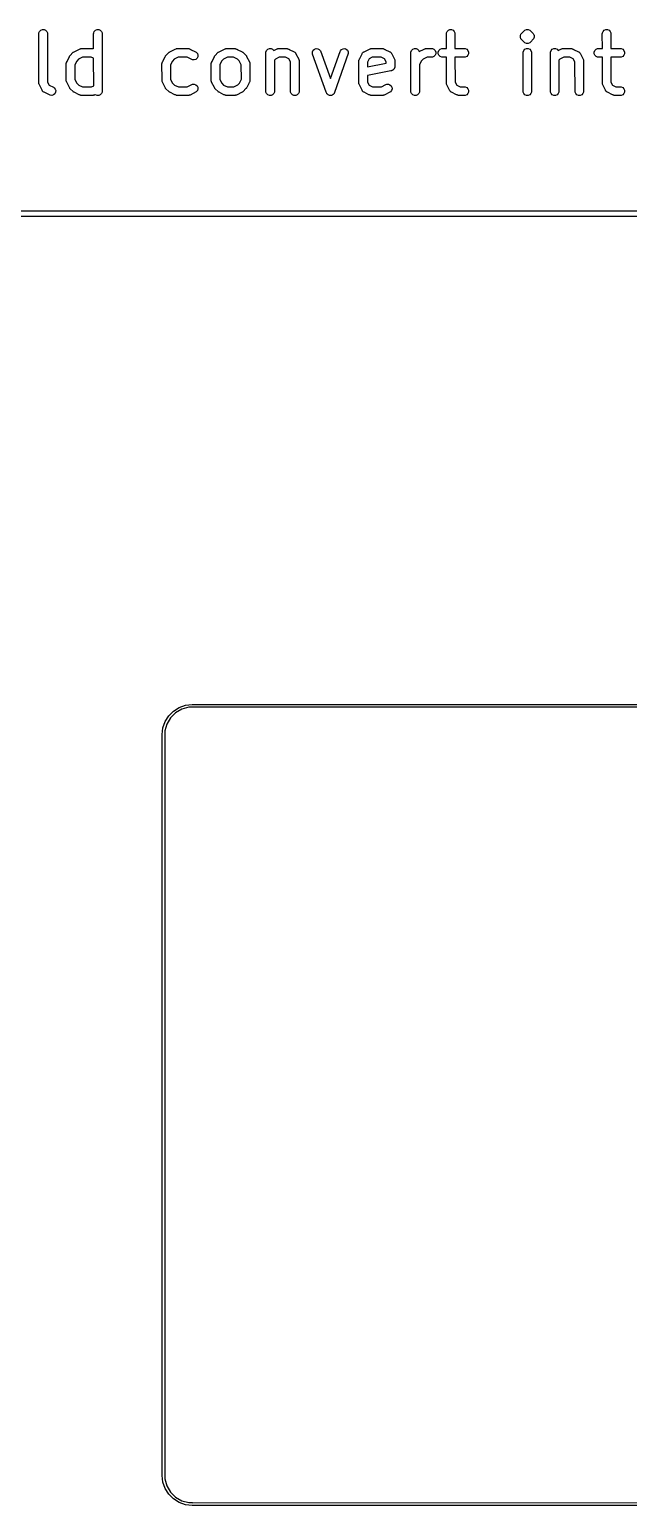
# Model space of a CAD drawing. Extents: x 458 to 823, y -223 to -121.
# Drawn here: x 527.24 to 537.67, y -146.5 to -120.8 of the extents above; entities that cross this region are included whole.
import ezdxf

# ---------------------------------------------------------------- set-up
doc = ezdxf.new("R2010")
doc.units = 0
doc.layers.add('BLACK', color=7, linetype='CONTINUOUS')

msp = doc.modelspace()

# ---------------------------------------------------------------- linework, layer by layer
at = {"layer": 'BLACK', "linetype": 'CONTINUOUS'}
for p, q in [((527.417278, -120.828151), (527.43797, -120.807459)), ((527.43797, -120.807459), (527.465006, -120.79626)), ((527.465006, -120.79626), (527.49427, -120.79626)), ((527.49427, -120.79626), (527.521306, -120.807459)), ((527.521306, -120.807459), (527.541998, -120.828151)), ((528.369659, -120.828151), (528.390351, -120.807459)), ((528.390351, -120.807459), (528.417387, -120.79626)), ((528.417387, -120.79626), (528.446651, -120.79626)), ((528.446651, -120.79626), (528.473687, -120.807459)), ((528.473687, -120.807459), (528.494379, -120.828151)), ((534.512518, -120.828151), (534.53321, -120.807459)), ((534.53321, -120.807459), (534.560246, -120.79626)), ((534.560246, -120.79626), (534.58951, -120.79626)), ((534.58951, -120.79626), (534.616546, -120.807459)), ((534.616546, -120.807459), (534.637238, -120.828151)), ((535.855179, -120.816786), (535.866544, -120.807459)), ((535.866544, -120.807459), (535.89358, -120.79626)), ((535.89358, -120.79626), (535.922843, -120.79626)), ((535.922843, -120.79626), (535.922844, -120.79626)), ((535.922844, -120.79626), (535.94988, -120.807459)), ((535.94988, -120.807459), (536.008864, -120.864405)), ((537.226804, -120.828151), (537.247496, -120.807459)), ((537.247496, -120.807459), (537.274532, -120.79626)), ((537.274532, -120.79626), (537.303796, -120.79626)), ((537.303796, -120.79626), (537.330832, -120.807459)), ((537.330832, -120.807459), (537.351524, -120.828151)), ((527.404638, -120.869819), (527.406079, -120.855187)), ((527.406035, -121.715155), (527.404638, -120.869819)), ((527.406079, -120.855187), (527.417278, -120.828151)), ((527.541998, -120.828151), (527.553197, -120.855187)), ((527.553197, -120.855187), (527.554612, -121.711512)), ((528.357019, -120.869819), (528.35846, -120.855187)), ((528.35739, -121.131203), (528.357019, -120.869819)), ((528.35846, -120.855187), (528.369659, -120.828151)), ((528.494379, -120.828151), (528.505578, -120.855187)), ((528.505578, -120.855187), (528.506125, -121.240475)), ((534.499878, -120.869819), (534.501319, -120.855187)), ((534.500306, -121.12929), (534.499878, -120.869819)), ((534.501319, -120.855187), (534.512518, -120.828151)), ((534.637238, -120.828151), (534.648437, -120.855187)), ((534.648437, -120.855187), (534.648889, -121.128749)), ((535.787034, -120.902807), (535.798233, -120.87577)), ((535.787034, -120.932069), (535.787034, -120.902807)), ((535.798233, -120.959106), (535.787034, -120.932069)), ((535.798233, -120.87577), (535.855179, -120.816786)), ((535.80756, -120.970471), (535.798233, -120.959106)), ((535.866544, -121.027417), (535.80756, -120.970471)), ((535.89358, -121.038616), (535.866544, -121.027417)), ((535.893581, -121.038616), (535.89358, -121.038616)), ((535.922843, -121.038616), (535.893581, -121.038616)), ((535.922844, -121.038616), (535.922843, -121.038616)), ((535.94988, -121.027417), (535.922844, -121.038616)), ((535.961245, -121.01809), (535.94988, -121.027417)), ((536.018191, -120.959106), (535.961245, -121.01809)), ((536.008864, -120.864405), (536.018191, -120.87577)), ((536.018191, -120.87577), (536.021787, -120.884451)), ((536.02939, -120.93207), (536.018191, -120.959106)), ((536.021787, -120.884451), (536.02939, -120.902807)), ((536.02939, -120.902807), (536.02939, -120.93207)), ((537.214164, -120.869819), (537.215605, -120.855187)), ((537.214592, -121.12929), (537.214164, -120.869819)), ((537.215605, -120.855187), (537.226804, -120.828151)), ((537.351524, -120.828151), (537.362723, -120.855187)), ((537.362723, -120.855187), (537.363175, -121.128749)), ((527.894691, -121.350737), (527.936366, -121.264849)), ((527.936366, -121.264849), (527.94033, -121.258549)), ((527.94033, -121.258549), (527.941088, -121.256722)), ((527.941088, -121.256722), (527.942218, -121.255551)), ((527.942218, -121.255551), (527.944198, -121.252406)), ((527.944198, -121.252406), (527.950692, -121.246773)), ((527.950692, -121.246773), (527.998034, -121.197738)), ((527.998034, -121.197738), (528.003783, -121.193019)), ((528.003783, -121.193019), (528.005083, -121.191521)), ((528.005083, -121.191521), (528.006496, -121.190793)), ((528.006496, -121.190793), (528.009399, -121.188411)), ((528.009399, -121.188411), (528.018209, -121.184761)), ((528.018209, -121.184761), (528.112764, -121.13607)), ((528.093125, -121.313466), (528.062881, -121.344793)), ((528.161916, -121.278042), (528.093125, -121.313466)), ((528.112764, -121.13607), (528.126495, -121.130815)), ((528.126495, -121.130815), (528.129184, -121.130623)), ((528.129184, -121.130623), (528.131673, -121.129593)), ((528.131673, -121.129593), (528.145012, -121.129499)), ((528.145012, -121.129499), (528.155685, -121.128741)), ((528.155685, -121.128741), (528.157692, -121.12941)), ((528.157692, -121.12941), (528.336781, -121.128152)), ((528.317085, -121.276952), (528.161916, -121.278042)), ((528.357625, -121.296622), (528.317085, -121.276952)), ((528.336781, -121.128152), (528.351413, -121.129593)), ((528.351413, -121.129593), (528.353902, -121.130624)), ((528.353902, -121.130624), (528.35659, -121.130815)), ((528.35659, -121.130815), (528.35739, -121.131203)), ((528.358305, -121.775804), (528.357625, -121.296622)), ((528.506125, -121.240475), (528.50643, -121.24139)), ((528.50643, -121.24139), (528.506132, -121.245577)), ((528.506132, -121.245577), (528.507019, -121.869819)), ((529.561358, -121.350737), (529.603033, -121.264849)), ((529.603033, -121.264849), (529.606997, -121.258549)), ((529.606997, -121.258549), (529.607755, -121.256722)), ((529.607755, -121.256722), (529.608885, -121.255551)), ((529.608885, -121.255551), (529.610865, -121.252406)), ((529.610865, -121.252406), (529.617359, -121.246773)), ((529.617359, -121.246773), (529.664701, -121.197738)), ((529.664701, -121.197738), (529.67045, -121.193019)), ((529.67045, -121.193019), (529.67175, -121.191521)), ((529.67175, -121.191521), (529.673163, -121.190793)), ((529.673163, -121.190793), (529.676066, -121.188411)), ((529.676066, -121.188411), (529.684876, -121.184761)), ((529.684876, -121.184761), (529.779431, -121.13607)), ((529.759792, -121.313466), (529.729548, -121.344793)), ((529.828583, -121.278042), (529.759792, -121.313466)), ((529.779431, -121.13607), (529.793162, -121.130815)), ((529.793162, -121.130815), (529.795851, -121.130623)), ((529.795851, -121.130623), (529.79834, -121.129593)), ((529.79834, -121.129593), (529.811679, -121.129499)), ((529.811679, -121.129499), (529.822352, -121.128741)), ((529.822352, -121.128741), (529.824359, -121.12941)), ((529.824359, -121.12941), (530.003448, -121.128152)), ((529.983752, -121.276952), (529.828583, -121.278042)), ((530.078876, -121.323108), (529.983752, -121.276952)), ((530.003448, -121.128152), (530.01808, -121.129593)), ((530.01808, -121.129593), (530.020569, -121.130624)), ((530.020569, -121.130624), (530.023257, -121.130815)), ((530.023257, -121.130815), (530.03625, -121.137119)), ((530.03625, -121.137119), (530.045116, -121.140792)), ((530.045116, -121.140792), (530.046338, -121.142014)), ((530.046338, -121.142014), (530.132227, -121.183689)), ((530.135828, -121.315928), (530.108066, -121.325182)), ((530.132227, -121.183689), (530.14467, -121.191521)), ((530.157935, -121.296755), (530.135828, -121.315928)), ((530.14467, -121.191521), (530.163843, -121.213629)), ((530.171023, -121.27058), (530.157935, -121.296755)), ((530.163843, -121.213629), (530.173097, -121.24139)), ((530.173097, -121.24139), (530.171023, -121.27058)), ((530.418501, -121.350737), (530.460176, -121.264849)), ((530.460176, -121.264849), (530.46414, -121.258549)), ((530.46414, -121.258549), (530.464898, -121.256722)), ((530.464898, -121.256722), (530.466028, -121.255551)), ((530.466028, -121.255551), (530.468008, -121.252406)), ((530.468008, -121.252406), (530.474502, -121.246773)), ((530.474502, -121.246773), (530.521844, -121.197738)), ((530.521844, -121.197738), (530.527593, -121.193019)), ((530.527593, -121.193019), (530.528893, -121.191521)), ((530.528893, -121.191521), (530.530306, -121.190793)), ((530.530306, -121.190793), (530.533209, -121.188411)), ((530.533209, -121.188411), (530.542019, -121.184761)), ((530.542019, -121.184761), (530.636574, -121.13607)), ((530.616935, -121.313466), (530.586691, -121.344793)), ((530.685792, -121.278008), (530.616935, -121.313466)), ((530.636574, -121.13607), (530.650305, -121.130815)), ((530.650305, -121.130815), (530.652994, -121.130623)), ((530.652994, -121.130623), (530.655483, -121.129593)), ((530.655483, -121.129593), (530.66928, -121.129466)), ((530.66928, -121.129466), (530.679495, -121.128741)), ((530.679495, -121.128741), (530.681341, -121.129356)), ((530.681341, -121.129356), (530.812972, -121.128152)), ((530.793424, -121.277023), (530.685792, -121.278008)), ((530.861806, -121.310204), (530.793424, -121.277023)), ((530.812972, -121.128152), (530.827604, -121.129593)), ((530.827604, -121.129593), (530.830093, -121.130624)), ((530.830093, -121.130624), (530.832781, -121.130815)), ((530.832781, -121.130815), (530.845774, -121.137119)), ((530.845774, -121.137119), (530.85464, -121.140792)), ((530.85464, -121.140792), (530.855862, -121.142014)), ((530.855862, -121.142014), (530.941751, -121.183689)), ((530.893133, -121.340448), (530.861806, -121.310204)), ((530.941751, -121.183689), (530.94805, -121.187653)), ((530.94805, -121.187653), (530.949878, -121.188411)), ((530.949878, -121.188411), (530.951048, -121.189541)), ((530.951048, -121.189541), (530.954194, -121.191521)), ((530.954194, -121.191521), (530.959826, -121.198015)), ((530.959826, -121.198015), (531.008862, -121.245357)), ((531.008862, -121.245357), (531.01358, -121.251106)), ((531.01358, -121.251106), (531.015079, -121.252406)), ((531.015079, -121.252406), (531.015806, -121.253819)), ((531.015806, -121.253819), (531.018189, -121.256722)), ((531.018189, -121.256722), (531.021838, -121.265532)), ((531.021838, -121.265532), (531.07053, -121.360087)), ((531.35702, -121.203152), (531.358461, -121.18852)), ((531.358461, -121.884451), (531.35702, -121.203152)), ((531.358461, -121.18852), (531.36966, -121.161484)), ((531.36966, -121.161484), (531.390352, -121.140792)), ((531.390352, -121.140792), (531.417388, -121.129593)), ((531.417388, -121.129593), (531.446652, -121.129593)), ((531.446652, -121.129593), (531.473688, -121.140792)), ((531.473688, -121.140792), (531.493565, -121.160669)), ((531.493565, -121.160669), (531.541336, -121.13607)), ((531.521697, -121.313466), (531.505877, -121.329852)), ((531.590554, -121.278008), (531.521697, -121.313466)), ((531.541336, -121.13607), (531.555067, -121.130815)), ((531.555067, -121.130815), (531.557756, -121.130623)), ((531.557756, -121.130623), (531.560245, -121.129593)), ((531.560245, -121.129593), (531.574042, -121.129466)), ((531.574042, -121.129466), (531.584257, -121.128741)), ((531.584257, -121.128741), (531.586103, -121.129356)), ((531.586103, -121.129356), (531.717734, -121.128152)), ((531.698186, -121.277023), (531.590554, -121.278008)), ((531.756776, -121.305453), (531.698186, -121.277023)), ((531.717734, -121.128152), (531.732366, -121.129593)), ((531.732366, -121.129593), (531.734855, -121.130624)), ((531.734855, -121.130624), (531.737543, -121.130815)), ((531.737543, -121.130815), (531.750536, -121.137119)), ((531.750536, -121.137119), (531.759402, -121.140792)), ((531.785632, -121.361488), (531.756776, -121.305453)), ((531.759402, -121.140792), (531.760624, -121.142014)), ((531.760624, -121.142014), (531.846513, -121.183689)), ((531.846513, -121.183689), (531.84896, -121.185229)), ((531.84896, -121.185229), (531.850114, -121.185614)), ((531.850114, -121.185614), (531.85155, -121.186859)), ((531.85155, -121.186859), (531.858956, -121.191521)), ((531.858956, -121.191521), (531.865117, -121.198625)), ((531.865117, -121.198625), (531.872222, -121.204787)), ((531.872222, -121.204787), (531.874796, -121.209786)), ((531.874796, -121.209786), (531.878129, -121.213629)), ((531.878129, -121.213629), (531.880613, -121.221083)), ((531.880613, -121.221083), (531.927673, -121.312468)), ((531.927673, -121.312468), (531.932928, -121.326199)), ((532.167349, -121.214113), (532.168803, -121.184885)), ((532.170913, -121.228377), (532.167349, -121.214113)), ((532.168803, -121.184885), (532.18133, -121.158439)), ((532.406719, -121.8845), (532.170913, -121.228377)), ((532.18133, -121.158439), (532.203024, -121.1388)), ((532.203024, -121.1388), (532.230583, -121.128957)), ((532.230583, -121.128957), (532.259811, -121.130411)), ((532.259811, -121.130411), (532.286257, -121.142938)), ((532.286257, -121.142938), (532.305896, -121.164632)), ((532.305896, -121.164632), (532.479947, -121.648925)), ((532.479947, -121.648925), (532.647103, -121.177927)), ((532.791929, -121.214113), (532.55027, -121.895044)), ((532.647103, -121.177927), (532.653382, -121.164632)), ((532.653382, -121.164632), (532.673021, -121.142938)), ((532.673021, -121.142938), (532.699467, -121.130411)), ((532.699467, -121.130411), (532.728695, -121.128957)), ((532.728695, -121.128957), (532.756254, -121.1388)), ((532.756254, -121.1388), (532.777948, -121.15844)), ((532.777948, -121.15844), (532.790475, -121.184886)), ((532.790475, -121.184886), (532.791929, -121.214113)), ((532.978731, -121.3262), (532.985035, -121.313206)), ((532.985035, -121.313206), (532.988708, -121.304341)), ((532.988708, -121.304341), (532.98993, -121.303118)), ((532.98993, -121.303118), (533.031605, -121.21723)), ((533.031605, -121.21723), (533.033145, -121.214782)), ((533.033145, -121.214782), (533.03353, -121.213629)), ((533.03353, -121.213629), (533.034775, -121.212192)), ((533.034775, -121.212192), (533.039437, -121.204787)), ((533.039437, -121.204787), (533.046541, -121.198625)), ((533.046541, -121.198625), (533.052703, -121.191521)), ((533.052703, -121.191521), (533.057702, -121.188946)), ((533.057702, -121.188946), (533.061545, -121.185614)), ((533.061545, -121.185614), (533.068999, -121.183129)), ((533.068999, -121.183129), (533.160384, -121.13607)), ((533.153369, -121.306966), (533.124752, -121.365941)), ((533.209536, -121.278042), (533.153369, -121.306966)), ((533.160384, -121.13607), (533.174115, -121.130815)), ((533.174115, -121.130815), (533.176804, -121.130623)), ((533.176804, -121.130623), (533.179293, -121.129593)), ((533.179293, -121.129593), (533.192632, -121.129499)), ((533.192632, -121.129499), (533.203305, -121.128741)), ((533.203305, -121.128741), (533.205312, -121.12941)), ((533.205312, -121.12941), (533.384401, -121.128152)), ((533.364705, -121.276952), (533.209536, -121.278042)), ((533.423443, -121.305453), (533.364705, -121.276952)), ((533.384401, -121.128152), (533.399033, -121.129593)), ((533.399033, -121.129593), (533.401522, -121.130624)), ((533.401522, -121.130624), (533.40421, -121.130815)), ((533.40421, -121.130815), (533.417203, -121.137119)), ((533.417203, -121.137119), (533.426069, -121.140792)), ((533.452465, -121.36181), (533.423443, -121.305453)), ((533.426069, -121.140792), (533.427291, -121.142014)), ((533.427291, -121.142014), (533.51318, -121.183689)), ((533.51318, -121.183689), (533.515627, -121.185229)), ((533.515627, -121.185229), (533.516781, -121.185614)), ((533.516781, -121.185614), (533.518217, -121.186859)), ((533.518217, -121.186859), (533.525623, -121.191521)), ((533.525623, -121.191521), (533.531784, -121.198625)), ((533.531784, -121.198625), (533.538889, -121.204787)), ((533.538889, -121.204787), (533.541463, -121.209786)), ((533.541463, -121.209786), (533.544796, -121.213629)), ((533.544796, -121.213629), (533.54728, -121.221083)), ((533.54728, -121.221083), (533.59434, -121.312468)), ((533.59434, -121.312468), (533.599595, -121.326199)), ((533.88083, -121.203152), (533.882271, -121.18852)), ((533.882271, -121.884451), (533.88083, -121.203152)), ((533.882271, -121.18852), (533.89347, -121.161484)), ((533.89347, -121.161484), (533.914162, -121.140792)), ((533.914162, -121.140792), (533.941198, -121.129593)), ((533.941198, -121.129593), (533.970462, -121.129593)), ((533.970462, -121.129593), (533.997498, -121.140792)), ((533.997498, -121.140792), (534.01819, -121.161484)), ((534.01819, -121.161484), (534.02614, -121.180677)), ((534.02614, -121.180677), (534.112765, -121.13607)), ((534.093126, -121.313466), (534.062882, -121.344793)), ((534.162107, -121.277944), (534.093126, -121.313466)), ((534.112765, -121.13607), (534.126496, -121.130815)), ((534.126496, -121.130815), (534.129185, -121.130623)), ((534.129185, -121.130623), (534.131674, -121.129593)), ((534.131674, -121.129593), (534.146415, -121.129399)), ((534.146415, -121.129399), (534.155686, -121.128741)), ((534.155686, -121.128741), (534.157236, -121.129257)), ((534.157236, -121.129257), (534.241544, -121.128152)), ((534.256176, -121.276711), (534.162107, -121.277944)), ((534.241544, -121.128152), (534.256176, -121.129593)), ((534.256176, -121.129593), (534.283212, -121.140792)), ((534.283212, -121.265512), (534.256176, -121.276711)), ((534.283212, -121.140792), (534.303904, -121.161484)), ((534.303904, -121.24482), (534.283212, -121.265512)), ((534.303904, -121.161484), (534.315103, -121.18852)), ((534.315103, -121.217784), (534.303904, -121.24482)), ((534.315103, -121.18852), (534.315103, -121.217784)), ((534.358462, -121.18852), (534.369661, -121.161484)), ((534.358462, -121.217784), (534.358462, -121.18852)), ((534.369661, -121.24482), (534.358462, -121.217784)), ((534.369661, -121.161484), (534.390353, -121.140792)), ((534.390353, -121.265512), (534.369661, -121.24482)), ((534.390353, -121.140792), (534.417389, -121.129593)), ((534.417389, -121.276711), (534.390353, -121.265512)), ((534.417389, -121.129593), (534.500306, -121.12929)), ((534.432021, -121.278152), (534.417389, -121.276711)), ((534.500552, -121.277902), (534.432021, -121.278152)), ((534.501275, -121.715155), (534.500552, -121.277902)), ((534.648889, -121.128749), (534.812973, -121.128152)), ((534.827605, -121.276711), (534.649134, -121.277361)), ((534.649134, -121.277361), (534.649852, -121.711512)), ((534.812973, -121.128152), (534.827605, -121.129593)), ((534.827605, -121.129593), (534.854641, -121.140792)), ((534.854641, -121.265512), (534.827605, -121.276711)), ((534.854641, -121.140792), (534.875333, -121.161484)), ((534.875333, -121.24482), (534.854641, -121.265512)), ((534.875333, -121.161484), (534.886532, -121.18852)), ((534.886532, -121.217784), (534.875333, -121.24482)), ((534.886532, -121.18852), (534.886532, -121.217784)), ((535.833212, -121.203152), (535.834653, -121.18852)), ((535.834653, -121.884451), (535.833212, -121.203152)), ((535.834653, -121.18852), (535.845852, -121.161484)), ((535.845852, -121.161484), (535.866544, -121.140792)), ((535.866544, -121.140792), (535.89358, -121.129593)), ((535.89358, -121.129593), (535.922844, -121.129593)), ((535.922844, -121.129593), (535.94988, -121.140792)), ((535.94988, -121.140792), (535.970572, -121.161484)), ((535.970572, -121.161484), (535.981771, -121.18852)), ((535.981771, -121.18852), (535.983212, -121.869819)), ((536.309402, -121.203152), (536.310843, -121.18852)), ((536.310843, -121.884451), (536.309402, -121.203152)), ((536.310843, -121.18852), (536.322042, -121.161484)), ((536.322042, -121.161484), (536.342734, -121.140792)), ((536.342734, -121.140792), (536.36977, -121.129593)), ((536.36977, -121.129593), (536.399034, -121.129593)), ((536.399034, -121.129593), (536.42607, -121.140792)), ((536.42607, -121.140792), (536.445947, -121.160669)), ((536.445947, -121.160669), (536.493718, -121.13607)), ((536.474079, -121.313466), (536.458259, -121.329852)), ((536.542936, -121.278008), (536.474079, -121.313466)), ((536.493718, -121.13607), (536.507449, -121.130815)), ((536.507449, -121.130815), (536.510138, -121.130623)), ((536.510138, -121.130623), (536.512627, -121.129593)), ((536.512627, -121.129593), (536.526424, -121.129466)), ((536.526424, -121.129466), (536.536639, -121.128741)), ((536.536639, -121.128741), (536.538485, -121.129356)), ((536.538485, -121.129356), (536.670116, -121.128152)), ((536.650568, -121.277023), (536.542936, -121.278008)), ((536.709158, -121.305453), (536.650568, -121.277023)), ((536.670116, -121.128152), (536.684748, -121.129593)), ((536.684748, -121.129593), (536.687237, -121.130624)), ((536.687237, -121.130624), (536.689925, -121.130815)), ((536.689925, -121.130815), (536.702918, -121.137119)), ((536.702918, -121.137119), (536.711784, -121.140792)), ((536.738014, -121.361488), (536.709158, -121.305453)), ((536.711784, -121.140792), (536.713006, -121.142014)), ((536.713006, -121.142014), (536.798895, -121.183689)), ((536.798895, -121.183689), (536.801342, -121.185229)), ((536.801342, -121.185229), (536.802496, -121.185614)), ((536.802496, -121.185614), (536.803932, -121.186859)), ((536.803932, -121.186859), (536.811338, -121.191521)), ((536.811338, -121.191521), (536.817499, -121.198625)), ((536.817499, -121.198625), (536.824604, -121.204787)), ((536.824604, -121.204787), (536.827178, -121.209786)), ((536.827178, -121.209786), (536.830511, -121.213629)), ((536.830511, -121.213629), (536.832995, -121.221083)), ((536.832995, -121.221083), (536.880055, -121.312468)), ((536.880055, -121.312468), (536.88531, -121.326199)), ((537.072748, -121.18852), (537.083947, -121.161484)), ((537.072748, -121.217784), (537.072748, -121.18852)), ((537.083947, -121.24482), (537.072748, -121.217784)), ((537.083947, -121.161484), (537.104639, -121.140792)), ((537.104639, -121.265512), (537.083947, -121.24482)), ((537.104639, -121.140792), (537.131675, -121.129593)), ((537.131675, -121.276711), (537.104639, -121.265512)), ((537.131675, -121.129593), (537.214592, -121.12929)), ((537.146307, -121.278152), (537.131675, -121.276711)), ((537.214838, -121.277902), (537.146307, -121.278152)), ((537.215561, -121.715155), (537.214838, -121.277902)), ((537.363175, -121.128749), (537.527259, -121.128152)), ((537.541891, -121.276711), (537.36342, -121.277361)), ((537.36342, -121.277361), (537.364138, -121.711512)), ((537.527259, -121.128152), (537.541891, -121.129593)), ((537.541891, -121.129593), (537.568927, -121.140792)), ((537.568927, -121.265512), (537.541891, -121.276711)), ((537.568927, -121.140792), (537.589619, -121.161484)), ((537.589619, -121.24482), (537.568927, -121.265512)), ((537.589619, -121.161484), (537.600818, -121.18852)), ((537.600818, -121.217784), (537.589619, -121.24482)), ((537.600818, -121.18852), (537.600818, -121.217784)), ((527.880829, -121.393628), (527.88227, -121.378996)), ((527.882144, -121.667782), (527.880829, -121.393628)), ((527.88227, -121.378996), (527.883301, -121.376506)), ((527.883301, -121.376506), (527.883492, -121.373819)), ((527.883492, -121.373819), (527.889796, -121.360825)), ((527.889796, -121.360825), (527.893469, -121.35196)), ((527.893469, -121.35196), (527.894691, -121.350737)), ((528.062881, -121.344793), (528.029553, -121.413479)), ((528.029553, -121.413479), (528.030754, -121.663798)), ((529.547496, -121.393628), (529.548937, -121.378996)), ((529.548811, -121.667782), (529.547496, -121.393628)), ((529.548937, -121.378996), (529.549968, -121.376506)), ((529.549968, -121.376506), (529.550159, -121.373819)), ((529.550159, -121.373819), (529.556463, -121.360825)), ((529.556463, -121.360825), (529.560136, -121.35196)), ((529.560136, -121.35196), (529.561358, -121.350737)), ((529.729548, -121.344793), (529.69622, -121.413479)), ((529.69622, -121.413479), (529.697421, -121.663798)), ((530.108066, -121.325182), (530.078876, -121.323108)), ((530.404639, -121.393628), (530.40608, -121.378996)), ((530.405954, -121.667782), (530.404639, -121.393628)), ((530.40608, -121.378996), (530.407111, -121.376506)), ((530.407111, -121.376506), (530.407302, -121.373819)), ((530.407302, -121.373819), (530.413606, -121.360825)), ((530.413606, -121.360825), (530.417279, -121.35196)), ((530.417279, -121.35196), (530.418501, -121.350737)), ((530.586691, -121.344793), (530.553363, -121.413479)), ((530.553363, -121.413479), (530.554564, -121.663798)), ((530.928522, -121.409171), (530.893133, -121.340448)), ((530.929723, -121.65949), (530.928522, -121.409171)), ((531.07053, -121.360087), (531.075785, -121.373818)), ((531.075785, -121.373818), (531.075976, -121.376507)), ((531.075976, -121.376507), (531.077007, -121.378996)), ((531.077007, -121.378996), (531.077068, -121.391887)), ((531.077068, -121.391887), (531.077859, -121.403008)), ((531.077859, -121.403008), (531.077132, -121.405187)), ((531.077132, -121.405187), (531.078448, -121.679342)), ((531.505877, -121.329852), (531.50702, -121.869819)), ((531.787032, -121.884451), (531.785632, -121.361488)), ((531.932928, -121.326199), (531.933119, -121.328888)), ((531.933119, -121.328888), (531.93415, -121.331377)), ((531.93415, -121.331377), (531.934183, -121.343868)), ((531.934183, -121.343868), (531.935002, -121.355389)), ((531.935002, -121.355389), (531.93422, -121.357733)), ((531.93422, -121.357733), (531.935591, -121.869819)), ((532.976068, -121.346009), (532.977509, -121.331377)), ((532.976749, -121.533117), (532.976068, -121.346009)), ((532.976068, -121.536563), (532.976749, -121.533117)), ((532.976775, -121.540098), (532.976068, -121.536563)), ((532.977413, -121.715311), (532.976775, -121.540098)), ((532.977509, -121.331377), (532.97854, -121.328887)), ((532.97854, -121.328887), (532.978731, -121.3262)), ((533.124752, -121.365941), (533.125045, -121.446365)), ((533.125045, -121.446365), (533.452701, -121.379852)), ((533.534859, -121.514806), (533.125597, -121.597885)), ((533.452701, -121.379852), (533.452465, -121.36181)), ((533.54189, -121.514806), (533.534859, -121.514806)), ((533.548646, -121.512007), (533.54189, -121.514806)), ((533.556032, -121.510508), (533.548646, -121.512007)), ((533.562137, -121.506419), (533.556032, -121.510508)), ((533.568926, -121.503607), (533.562137, -121.506419)), ((533.574178, -121.498354), (533.568926, -121.503607)), ((533.580346, -121.494224), (533.574178, -121.498354)), ((533.58442, -121.488113), (533.580346, -121.494224)), ((533.589618, -121.482915), (533.58442, -121.488113)), ((533.592461, -121.476051), (533.589618, -121.482915)), ((533.596578, -121.469876), (533.592461, -121.476051)), ((533.598003, -121.46267), (533.596578, -121.469876)), ((533.600817, -121.455879), (533.598003, -121.46267)), ((533.599595, -121.326199), (533.599786, -121.328888)), ((533.599786, -121.328888), (533.600817, -121.331377)), ((533.600817, -121.331377), (533.60101, -121.346118)), ((533.602258, -121.441247), (533.600817, -121.455879)), ((533.60101, -121.346118), (533.601669, -121.355389)), ((533.601669, -121.355389), (533.601152, -121.356939)), ((533.601152, -121.356939), (533.602256, -121.441163)), ((533.602256, -121.441163), (533.602258, -121.441169)), ((533.602258, -121.441169), (533.602257, -121.441173)), ((533.602257, -121.441173), (533.602258, -121.441247)), ((534.062882, -121.344793), (534.029863, -121.412842)), ((534.029863, -121.412842), (534.03083, -121.869819)), ((536.458259, -121.329852), (536.459402, -121.869819)), ((536.739414, -121.884451), (536.738014, -121.361488)), ((536.88531, -121.326199), (536.885501, -121.328888)), ((536.885501, -121.328888), (536.886532, -121.331377)), ((536.886532, -121.331377), (536.886565, -121.343868)), ((536.886565, -121.343868), (536.887384, -121.355389)), ((536.887384, -121.355389), (536.886602, -121.357733)), ((536.886602, -121.357733), (536.887973, -121.869819)), ((527.405227, -121.71758), (527.406035, -121.715155)), ((527.406058, -121.729284), (527.405227, -121.71758)), ((527.406079, -121.741593), (527.406058, -121.729284)), ((527.40711, -121.744082), (527.406079, -121.741593)), ((527.407301, -121.74677), (527.40711, -121.744082)), ((527.412556, -121.760502), (527.407301, -121.74677)), ((527.459614, -121.851885), (527.412556, -121.760502)), ((527.554612, -121.711512), (527.583452, -121.767518)), ((527.583452, -121.767518), (527.656036, -121.802737)), ((527.656036, -121.802737), (527.668479, -121.810569)), ((527.668479, -121.810569), (527.687652, -121.832677)), ((527.687652, -121.832677), (527.696906, -121.860438)), ((527.881418, -121.669961), (527.882144, -121.667782)), ((527.882208, -121.681081), (527.881418, -121.669961)), ((527.88227, -121.693974), (527.882208, -121.681081)), ((527.883301, -121.696463), (527.88227, -121.693974)), ((527.883492, -121.699151), (527.883301, -121.696463)), ((527.888747, -121.712883), (527.883492, -121.699151)), ((527.937437, -121.807435), (527.888747, -121.712883)), ((527.941087, -121.816247), (527.937437, -121.807435)), ((527.94347, -121.819151), (527.941087, -121.816247)), ((527.944198, -121.820564), (527.94347, -121.819151)), ((527.945696, -121.821863), (527.944198, -121.820564)), ((527.950414, -121.827612), (527.945696, -121.821863)), ((527.999449, -121.874953), (527.950414, -121.827612)), ((528.030754, -121.663798), (528.066144, -121.732521)), ((528.066144, -121.732521), (528.097471, -121.762767)), ((528.097471, -121.762767), (528.166, -121.796018)), ((528.166, -121.796018), (528.321169, -121.794928)), ((528.321169, -121.794928), (528.358305, -121.775804)), ((529.548085, -121.669961), (529.548811, -121.667782)), ((529.548875, -121.681081), (529.548085, -121.669961)), ((529.548937, -121.693974), (529.548875, -121.681081)), ((529.549968, -121.696463), (529.548937, -121.693974)), ((529.550159, -121.699151), (529.549968, -121.696463)), ((529.555414, -121.712883), (529.550159, -121.699151)), ((529.604104, -121.807435), (529.555414, -121.712883)), ((529.607754, -121.816247), (529.604104, -121.807435)), ((529.610137, -121.819151), (529.607754, -121.816247)), ((529.610865, -121.820564), (529.610137, -121.819151)), ((529.612363, -121.821863), (529.610865, -121.820564)), ((529.617081, -121.827612), (529.612363, -121.821863)), ((529.666116, -121.874953), (529.617081, -121.827612)), ((529.697421, -121.663798), (529.732811, -121.732521)), ((529.732811, -121.732521), (529.764138, -121.762767)), ((529.764138, -121.762767), (529.832667, -121.796018)), ((529.832667, -121.796018), (529.987836, -121.794928)), ((529.987836, -121.794928), (530.065145, -121.755118)), ((530.065145, -121.755118), (530.078876, -121.749863)), ((530.078876, -121.749863), (530.108066, -121.747789)), ((530.108066, -121.747789), (530.135828, -121.757043)), ((530.135828, -121.757043), (530.157935, -121.776216)), ((530.157935, -121.776216), (530.171023, -121.802391)), ((530.173097, -121.831581), (530.163843, -121.859342)), ((530.171023, -121.802391), (530.173097, -121.831581)), ((530.405228, -121.669961), (530.405954, -121.667782)), ((530.406018, -121.681081), (530.405228, -121.669961)), ((530.40608, -121.693974), (530.406018, -121.681081)), ((530.407111, -121.696463), (530.40608, -121.693974)), ((530.407302, -121.699151), (530.407111, -121.696463)), ((530.412557, -121.712883), (530.407302, -121.699151)), ((530.461247, -121.807435), (530.412557, -121.712883)), ((530.464897, -121.816247), (530.461247, -121.807435)), ((530.46728, -121.819151), (530.464897, -121.816247)), ((530.468008, -121.820564), (530.46728, -121.819151)), ((530.469506, -121.821863), (530.468008, -121.820564)), ((530.474224, -121.827612), (530.469506, -121.821863)), ((530.523259, -121.874953), (530.474224, -121.827612)), ((530.554564, -121.663798), (530.589954, -121.732521)), ((530.589954, -121.732521), (530.621281, -121.762767)), ((530.621281, -121.762767), (530.689662, -121.795947)), ((530.689662, -121.795947), (530.797294, -121.794962)), ((530.797294, -121.794962), (530.86615, -121.759504)), ((530.86615, -121.759504), (530.896396, -121.728175)), ((530.896396, -121.728175), (530.929723, -121.65949)), ((531.008585, -121.826195), (530.961244, -121.875232)), ((531.015079, -121.820564), (531.008585, -121.826195)), ((531.017058, -121.817418), (531.015079, -121.820564)), ((531.01819, -121.816247), (531.017058, -121.817418)), ((531.018947, -121.814417), (531.01819, -121.816247)), ((531.022911, -121.808121), (531.018947, -121.814417)), ((531.064586, -121.722231), (531.022911, -121.808121)), ((531.065808, -121.72101), (531.064586, -121.722231)), ((531.069477, -121.71215), (531.065808, -121.72101)), ((531.075785, -121.699152), (531.069477, -121.71215)), ((531.075976, -121.696462), (531.075785, -121.699152)), ((531.077007, -121.693974), (531.075976, -121.696462)), ((531.078448, -121.679342), (531.077007, -121.693974)), ((532.976657, -121.71758), (532.977413, -121.715311)), ((532.977462, -121.728921), (532.976657, -121.71758)), ((532.977509, -121.741593), (532.977462, -121.728921)), ((532.97854, -121.744082), (532.977509, -121.741593)), ((532.978731, -121.74677), (532.97854, -121.744082)), ((532.983986, -121.760502), (532.978731, -121.74677)), ((533.031044, -121.851885), (532.983986, -121.760502)), ((533.125597, -121.597885), (533.126011, -121.711452)), ((533.126011, -121.711452), (533.154882, -121.767518)), ((533.154882, -121.767518), (533.21362, -121.796018)), ((533.21362, -121.796018), (533.368789, -121.794928)), ((533.368789, -121.794928), (533.446098, -121.755118)), ((533.446098, -121.755118), (533.459829, -121.749863)), ((533.459829, -121.749863), (533.489019, -121.747789)), ((533.489019, -121.747789), (533.516781, -121.757043)), ((533.516781, -121.757043), (533.538888, -121.776216)), ((533.538888, -121.776216), (533.551976, -121.802391)), ((533.55405, -121.831581), (533.544796, -121.859342)), ((533.551976, -121.802391), (533.55405, -121.831581)), ((534.500467, -121.71758), (534.501275, -121.715155)), ((534.501298, -121.729284), (534.500467, -121.71758)), ((534.501319, -121.741593), (534.501298, -121.729284)), ((534.50235, -121.744082), (534.501319, -121.741593)), ((534.502541, -121.74677), (534.50235, -121.744082)), ((534.507796, -121.760502), (534.502541, -121.74677)), ((534.554854, -121.851885), (534.507796, -121.760502)), ((534.649852, -121.711512), (534.678692, -121.767518)), ((534.678692, -121.767518), (534.73701, -121.795815)), ((534.73701, -121.795815), (534.812973, -121.794819)), ((534.812973, -121.794819), (534.827605, -121.79626)), ((534.827605, -121.79626), (534.854641, -121.807459)), ((534.854641, -121.807459), (534.875333, -121.828151)), ((534.875333, -121.828151), (534.886532, -121.855187)), ((537.214753, -121.71758), (537.215561, -121.715155)), ((537.215584, -121.729284), (537.214753, -121.71758)), ((537.215605, -121.741593), (537.215584, -121.729284)), ((537.216636, -121.744082), (537.215605, -121.741593)), ((537.216827, -121.74677), (537.216636, -121.744082)), ((537.222082, -121.760502), (537.216827, -121.74677)), ((537.26914, -121.851885), (537.222082, -121.760502)), ((537.364138, -121.711512), (537.392978, -121.767518)), ((537.392978, -121.767518), (537.451296, -121.795815)), ((537.451296, -121.795815), (537.527259, -121.794819)), ((537.527259, -121.794819), (537.541891, -121.79626)), ((537.541891, -121.79626), (537.568927, -121.807459)), ((537.568927, -121.807459), (537.589619, -121.828151)), ((537.589619, -121.828151), (537.600818, -121.855187)), ((527.4621, -121.859342), (527.459614, -121.851885)), ((527.465433, -121.863186), (527.4621, -121.859342)), ((527.468007, -121.868183), (527.465433, -121.863186)), ((527.475109, -121.874342), (527.468007, -121.868183)), ((527.481273, -121.88145), (527.475109, -121.874342)), ((527.488678, -121.886111), (527.481273, -121.88145)), ((527.490115, -121.887357), (527.488678, -121.886111)), ((527.491268, -121.887741), (527.490115, -121.887357)), ((527.493716, -121.889282), (527.491268, -121.887741)), ((527.602685, -121.942156), (527.493716, -121.889282)), ((527.631875, -121.94423), (527.602685, -121.942156)), ((527.659637, -121.934976), (527.631875, -121.94423)), ((527.681744, -121.915803), (527.659637, -121.934976)), ((527.694832, -121.889628), (527.681744, -121.915803)), ((527.696906, -121.860438), (527.694832, -121.889628)), ((528.005083, -121.88145), (527.999449, -121.874953)), ((528.008228, -121.883429), (528.005083, -121.88145)), ((528.009399, -121.88456), (528.008228, -121.883429)), ((528.011226, -121.885317), (528.009399, -121.88456)), ((528.017526, -121.889282), (528.011226, -121.885317)), ((528.103415, -121.930957), (528.017526, -121.889282)), ((528.104637, -121.932179), (528.103415, -121.930957)), ((528.113496, -121.935848), (528.104637, -121.932179)), ((528.126495, -121.942156), (528.113496, -121.935848)), ((528.129184, -121.942347), (528.126495, -121.942156)), ((528.131673, -121.943378), (528.129184, -121.942347)), ((528.146305, -121.944819), (528.131673, -121.943378)), ((528.325392, -121.94356), (528.146305, -121.944819)), ((528.3274, -121.94423), (528.325392, -121.94356)), ((528.338072, -121.943471), (528.3274, -121.94423)), ((528.351413, -121.943378), (528.338072, -121.943471)), ((528.353902, -121.942346), (528.351413, -121.943378)), ((528.35659, -121.942156), (528.353902, -121.942346)), ((528.370322, -121.936901), (528.35659, -121.942156)), ((528.386659, -121.928487), (528.370322, -121.936901)), ((528.390351, -121.932179), (528.386659, -121.928487)), ((528.417387, -121.943378), (528.390351, -121.932179)), ((528.446651, -121.943378), (528.417387, -121.943378)), ((528.473687, -121.932179), (528.446651, -121.943378)), ((528.494379, -121.911487), (528.473687, -121.932179)), ((528.505578, -121.884451), (528.494379, -121.911487)), ((528.507019, -121.869819), (528.505578, -121.884451)), ((529.67175, -121.88145), (529.666116, -121.874953)), ((529.674895, -121.883429), (529.67175, -121.88145)), ((529.676066, -121.88456), (529.674895, -121.883429)), ((529.677893, -121.885317), (529.676066, -121.88456)), ((529.684193, -121.889282), (529.677893, -121.885317)), ((529.770082, -121.930957), (529.684193, -121.889282)), ((529.771304, -121.932179), (529.770082, -121.930957)), ((529.780163, -121.935848), (529.771304, -121.932179)), ((529.793162, -121.942156), (529.780163, -121.935848)), ((529.795851, -121.942347), (529.793162, -121.942156)), ((529.79834, -121.943378), (529.795851, -121.942347)), ((529.812972, -121.944819), (529.79834, -121.943378)), ((529.992059, -121.94356), (529.812972, -121.944819)), ((529.994067, -121.94423), (529.992059, -121.94356)), ((530.004739, -121.943471), (529.994067, -121.94423)), ((530.01808, -121.943378), (530.004739, -121.943471)), ((530.020569, -121.942346), (530.01808, -121.943378)), ((530.023257, -121.942156), (530.020569, -121.942346)), ((530.036989, -121.936901), (530.023257, -121.942156)), ((530.14467, -121.88145), (530.036989, -121.936901)), ((530.163843, -121.859342), (530.14467, -121.88145)), ((530.528893, -121.88145), (530.523259, -121.874953)), ((530.532038, -121.883429), (530.528893, -121.88145)), ((530.533209, -121.88456), (530.532038, -121.883429)), ((530.535036, -121.885317), (530.533209, -121.88456)), ((530.541336, -121.889282), (530.535036, -121.885317)), ((530.627225, -121.930957), (530.541336, -121.889282)), ((530.628447, -121.932179), (530.627225, -121.930957)), ((530.637306, -121.935848), (530.628447, -121.932179)), ((530.650305, -121.942156), (530.637306, -121.935848)), ((530.652994, -121.942347), (530.650305, -121.942156)), ((530.655483, -121.943378), (530.652994, -121.942347)), ((530.670115, -121.944819), (530.655483, -121.943378)), ((530.801744, -121.943614), (530.670115, -121.944819)), ((530.803591, -121.94423), (530.801744, -121.943614)), ((530.813805, -121.943504), (530.803591, -121.94423)), ((530.827604, -121.943378), (530.813805, -121.943504)), ((530.830093, -121.942346), (530.827604, -121.943378)), ((530.832781, -121.942156), (530.830093, -121.942346)), ((530.846513, -121.936901), (530.832781, -121.942156)), ((530.941067, -121.888209), (530.846513, -121.936901)), ((530.949878, -121.88456), (530.941067, -121.888209)), ((530.95278, -121.882177), (530.949878, -121.88456)), ((530.954194, -121.88145), (530.95278, -121.882177)), ((530.955494, -121.87995), (530.954194, -121.88145)), ((530.961244, -121.875232), (530.955494, -121.87995)), ((531.36966, -121.911487), (531.358461, -121.884451)), ((531.390352, -121.932179), (531.36966, -121.911487)), ((531.417388, -121.943378), (531.390352, -121.932179)), ((531.446652, -121.943378), (531.417388, -121.943378)), ((531.473688, -121.932179), (531.446652, -121.943378)), ((531.49438, -121.911487), (531.473688, -121.932179)), ((531.505579, -121.884451), (531.49438, -121.911487)), ((531.50702, -121.869819), (531.505579, -121.884451)), ((531.798231, -121.911487), (531.787032, -121.884451)), ((531.818923, -121.932179), (531.798231, -121.911487)), ((531.845959, -121.943378), (531.818923, -121.932179)), ((531.875223, -121.943378), (531.845959, -121.943378)), ((531.902259, -121.932179), (531.875223, -121.943378)), ((531.922951, -121.911487), (531.902259, -121.932179)), ((531.93415, -121.884451), (531.922951, -121.911487)), ((531.935591, -121.869819), (531.93415, -121.884451)), ((532.406898, -121.888086), (532.406719, -121.8845)), ((532.411499, -121.8978), (532.406898, -121.888086)), ((532.415287, -121.908339), (532.411499, -121.8978)), ((532.417813, -121.911129), (532.415287, -121.908339)), ((532.419425, -121.914532), (532.417813, -121.911129)), ((532.42756, -121.921897), (532.419425, -121.914532)), ((532.434926, -121.930033), (532.42756, -121.921897)), ((532.438328, -121.931644), (532.434926, -121.930033)), ((532.441119, -121.934171), (532.438328, -121.931644)), ((532.451456, -121.937862), (532.441119, -121.934171)), ((532.461372, -121.94256), (532.451456, -121.937862)), ((532.46513, -121.942746), (532.461372, -121.94256)), ((532.468678, -121.944014), (532.46513, -121.942746)), ((532.479639, -121.943468), (532.468678, -121.944014)), ((532.4906, -121.944014), (532.479639, -121.943468)), ((532.494147, -121.942746), (532.4906, -121.944014)), ((532.497906, -121.94256), (532.494147, -121.942746)), ((532.507821, -121.937862), (532.497906, -121.94256)), ((532.518159, -121.934171), (532.507821, -121.937862)), ((532.520949, -121.931644), (532.518159, -121.934171)), ((532.524352, -121.930033), (532.520949, -121.931644)), ((532.53172, -121.921893), (532.524352, -121.930033)), ((532.539853, -121.914531), (532.53172, -121.921893)), ((532.541463, -121.91113), (532.539853, -121.914531)), ((532.543991, -121.908339), (532.541463, -121.91113)), ((532.55027, -121.895044), (532.543991, -121.908339)), ((533.03353, -121.859342), (533.031044, -121.851885)), ((533.036863, -121.863186), (533.03353, -121.859342)), ((533.039437, -121.868183), (533.036863, -121.863186)), ((533.046539, -121.874342), (533.039437, -121.868183)), ((533.052703, -121.88145), (533.046539, -121.874342)), ((533.060108, -121.886111), (533.052703, -121.88145)), ((533.061545, -121.887357), (533.060108, -121.886111)), ((533.062698, -121.887741), (533.061545, -121.887357)), ((533.065146, -121.889282), (533.062698, -121.887741)), ((533.151035, -121.930957), (533.065146, -121.889282)), ((533.152257, -121.932179), (533.151035, -121.930957)), ((533.161116, -121.935848), (533.152257, -121.932179)), ((533.174115, -121.942156), (533.161116, -121.935848)), ((533.176804, -121.942347), (533.174115, -121.942156)), ((533.179293, -121.943378), (533.176804, -121.942347)), ((533.193925, -121.944819), (533.179293, -121.943378)), ((533.373012, -121.94356), (533.193925, -121.944819)), ((533.37502, -121.94423), (533.373012, -121.94356)), ((533.385692, -121.943471), (533.37502, -121.94423)), ((533.399033, -121.943378), (533.385692, -121.943471)), ((533.401522, -121.942346), (533.399033, -121.943378)), ((533.40421, -121.942156), (533.401522, -121.942346)), ((533.417942, -121.936901), (533.40421, -121.942156)), ((533.525623, -121.88145), (533.417942, -121.936901)), ((533.544796, -121.859342), (533.525623, -121.88145)), ((533.89347, -121.911487), (533.882271, -121.884451)), ((533.914162, -121.932179), (533.89347, -121.911487)), ((533.941198, -121.943378), (533.914162, -121.932179)), ((533.970462, -121.943378), (533.941198, -121.943378)), ((533.997498, -121.932179), (533.970462, -121.943378)), ((534.01819, -121.911487), (533.997498, -121.932179)), ((534.029389, -121.884451), (534.01819, -121.911487)), ((534.03083, -121.869819), (534.029389, -121.884451)), ((534.55734, -121.859342), (534.554854, -121.851885)), ((534.560673, -121.863186), (534.55734, -121.859342)), ((534.563247, -121.868183), (534.560673, -121.863186)), ((534.570349, -121.874342), (534.563247, -121.868183)), ((534.576513, -121.88145), (534.570349, -121.874342)), ((534.583918, -121.886111), (534.576513, -121.88145)), ((534.585355, -121.887357), (534.583918, -121.886111)), ((534.586508, -121.887741), (534.585355, -121.887357)), ((534.588956, -121.889282), (534.586508, -121.887741)), ((534.674845, -121.930957), (534.588956, -121.889282)), ((534.676067, -121.932179), (534.674845, -121.930957)), ((534.684926, -121.935848), (534.676067, -121.932179)), ((534.697925, -121.942156), (534.684926, -121.935848)), ((534.700614, -121.942347), (534.697925, -121.942156)), ((534.703103, -121.943378), (534.700614, -121.942347)), ((534.717735, -121.944819), (534.703103, -121.943378)), ((534.827605, -121.943378), (534.717735, -121.944819)), ((534.854641, -121.932179), (534.827605, -121.943378)), ((534.875333, -121.911487), (534.854641, -121.932179)), ((534.886532, -121.884451), (534.875333, -121.911487)), ((534.886532, -121.855187), (534.886532, -121.884451)), ((535.845852, -121.911487), (535.834653, -121.884451)), ((535.866544, -121.932179), (535.845852, -121.911487)), ((535.89358, -121.943378), (535.866544, -121.932179)), ((535.922844, -121.943378), (535.89358, -121.943378)), ((535.94988, -121.932179), (535.922844, -121.943378)), ((535.970572, -121.911487), (535.94988, -121.932179)), ((535.981771, -121.884451), (535.970572, -121.911487)), ((535.983212, -121.869819), (535.981771, -121.884451)), ((536.322042, -121.911487), (536.310843, -121.884451)), ((536.342734, -121.932179), (536.322042, -121.911487)), ((536.36977, -121.943378), (536.342734, -121.932179)), ((536.399034, -121.943378), (536.36977, -121.943378)), ((536.42607, -121.932179), (536.399034, -121.943378)), ((536.446762, -121.911487), (536.42607, -121.932179)), ((536.457961, -121.884451), (536.446762, -121.911487)), ((536.459402, -121.869819), (536.457961, -121.884451)), ((536.750613, -121.911487), (536.739414, -121.884451)), ((536.771305, -121.932179), (536.750613, -121.911487)), ((536.798341, -121.943378), (536.771305, -121.932179)), ((536.827605, -121.943378), (536.798341, -121.943378)), ((536.854641, -121.932179), (536.827605, -121.943378)), ((536.875333, -121.911487), (536.854641, -121.932179)), ((536.886532, -121.884451), (536.875333, -121.911487)), ((536.887973, -121.869819), (536.886532, -121.884451)), ((537.271626, -121.859342), (537.26914, -121.851885)), ((537.274959, -121.863186), (537.271626, -121.859342)), ((537.277533, -121.868183), (537.274959, -121.863186)), ((537.284635, -121.874342), (537.277533, -121.868183)), ((537.290799, -121.88145), (537.284635, -121.874342)), ((537.298204, -121.886111), (537.290799, -121.88145)), ((537.299641, -121.887357), (537.298204, -121.886111)), ((537.300794, -121.887741), (537.299641, -121.887357)), ((537.303242, -121.889282), (537.300794, -121.887741)), ((537.389131, -121.930957), (537.303242, -121.889282)), ((537.390353, -121.932179), (537.389131, -121.930957)), ((537.399212, -121.935848), (537.390353, -121.932179)), ((537.412211, -121.942156), (537.399212, -121.935848)), ((537.4149, -121.942347), (537.412211, -121.942156)), ((537.417389, -121.943378), (537.4149, -121.942347)), ((537.432021, -121.944819), (537.417389, -121.943378)), ((537.541891, -121.943378), (537.432021, -121.944819)), ((537.568927, -121.932179), (537.541891, -121.943378)), ((537.589619, -121.911487), (537.568927, -121.932179)), ((537.600818, -121.884451), (537.589619, -121.911487)), ((537.600818, -121.855187), (537.600818, -121.884451)), ((510.019131, -123.953805), (823, -123.95)), ((822.950001, -124.046194), (510.046196, -124.049999)), ((529.747668, -132.664538), (529.847211, -132.601991)), ((529.847211, -132.601991), (529.958177, -132.563163)), ((530.012465, -132.6), (529.891657, -132.63237)), ((529.958177, -132.563163), (530.075, -132.55)), ((530.075, -132.6), (530.012465, -132.6)), ((530.075, -132.55), (530.080849, -132.5519)), ((542.96915, -132.598099), (530.075, -132.6)), ((530.080849, -132.5519), (542.975, -132.55)), ((529.563163, -132.958177), (529.601991, -132.847211)), ((529.601991, -132.847211), (529.664538, -132.747668)), ((529.694905, -132.783343), (529.63237, -132.891657)), ((529.664538, -132.747668), (529.747668, -132.664538)), ((529.783343, -132.694905), (529.694905, -132.783343)), ((529.891657, -132.63237), (529.783343, -132.694905)), ((529.55, -133.075), (529.563163, -132.958177)), ((529.5519, -145.96915), (529.55, -133.075)), ((529.6, -133.075), (529.598099, -133.080849)), ((529.598099, -133.080849), (529.6, -145.975)), ((529.63237, -132.891657), (529.6, -133.012465)), ((529.6, -133.012465), (529.6, -133.075)), ((529.55, -145.975), (529.5519, -145.96915)), ((529.563163, -146.091823), (529.55, -145.975)), ((529.6, -145.975), (529.6, -146.037535)), ((529.601991, -146.202789), (529.563163, -146.091823)), ((529.6, -146.037535), (529.63237, -146.158343)), ((529.664538, -146.302332), (529.601991, -146.202789)), ((529.63237, -146.158343), (529.694905, -146.266657)), ((529.747668, -146.385462), (529.664538, -146.302332)), ((529.694905, -146.266657), (529.783343, -146.355095)), ((529.847211, -146.448009), (529.747668, -146.385462)), ((529.783343, -146.355095), (529.891657, -146.41763)), ((529.958177, -146.486837), (529.847211, -146.448009)), ((529.891657, -146.41763), (530.012465, -146.45)), ((530.075, -146.5), (529.958177, -146.486837)), ((530.012465, -146.45), (530.075, -146.45)), ((530.075, -146.45), (530.080849, -146.4519)), ((542.96915, -146.498099), (530.075, -146.5)), ((530.080849, -146.4519), (542.975, -146.45))]:
    msp.add_line(p, q, dxfattribs=at)

doc.saveas('drawing.dxf')
